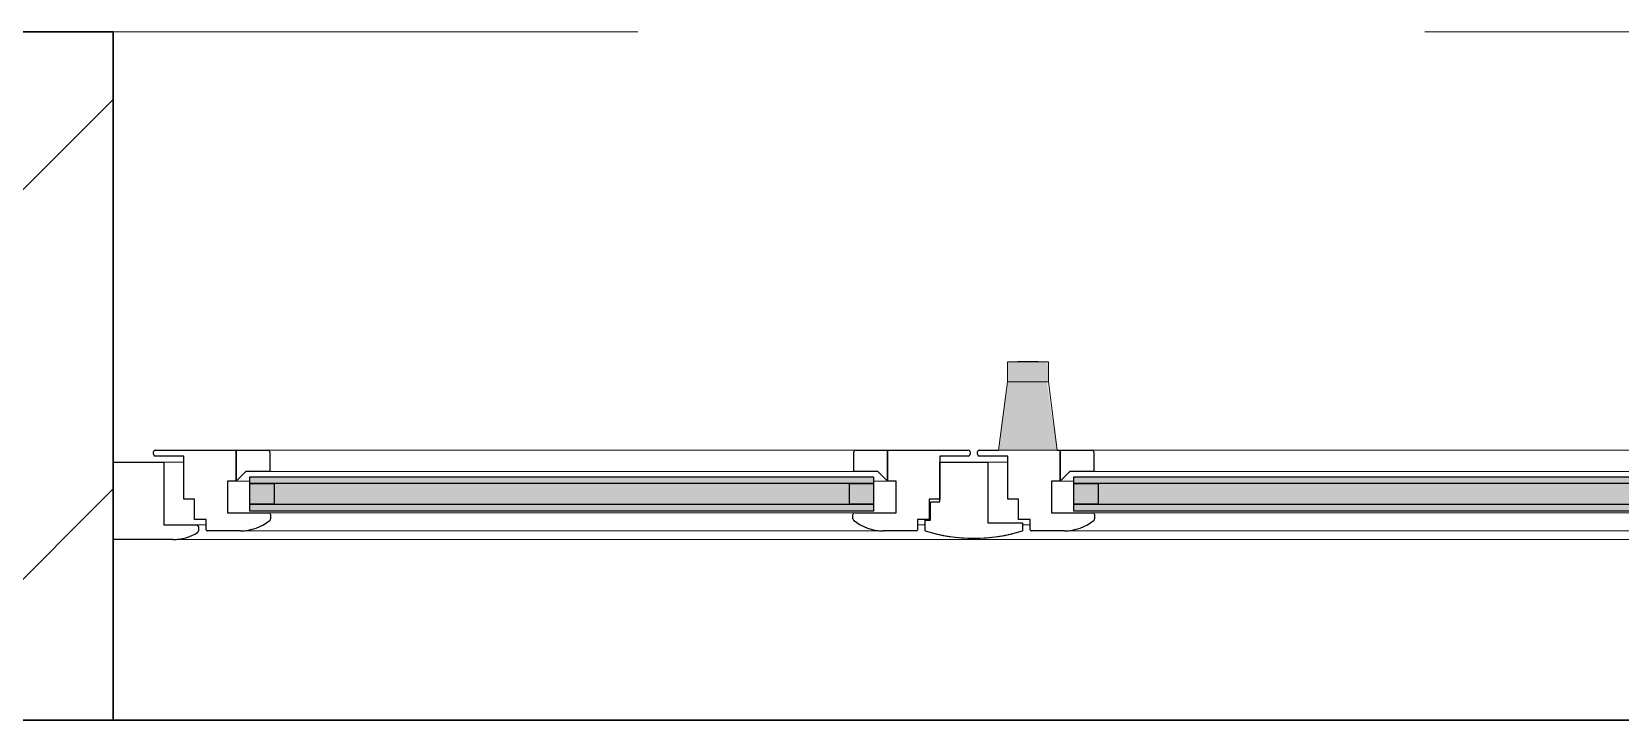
# Model space of a CAD drawing. Header units: millimetres. Extents: x 1680 to 166026, y 35966 to 91121.
# Drawn here: x 101781 to 102704, y 45499 to 45899 of the extents above; entities that cross this region are included whole.
import ezdxf

# ---------------------------------------------------------------- set-up
doc = ezdxf.new("R2010")
doc.units = ezdxf.units.MM
doc.linetypes.add('IMPORT-ACAD_ISO03W100', pattern=[762, 304.8, -457.2])
for name, color, linetype, lineweight in [('A-GENM', 13, 'Continuous', 18), ('A-GLAZ', 151, 'Continuous', 18), ('A-WALL', 255, 'Continuous', 18), ('A-WALL-PATT', 111, 'Continuous', 50)]:
    doc.layers.add(name, color=color, linetype=linetype, lineweight=lineweight)

# ---------------------------------------------------------------- blocks, each defined once
blk = doc.blocks.new('Windows_Opening-Hinge_Strugal_S46_Two-Leaf_INT - 1000x2000-224621-mebel yerləşmə planı')
at = {"layer": 'A-GLAZ'}
for points in [[(42.46, -3.3), (43.3, -3.3), (42.95, 8.2), (19.5, 8.2), (19.93, -3.3), (42.05, -3.3)], [(26.96, 8.2), (26.96, 8.5), (26.24, 8.2)], [(18.59, -43), (48.4, -43), (42.46, -3.3), (19.93, -3.3), (18.84, -11.99), (17.74, -17.48), (14.4, -43), (18.1, -43)], [(-149.32, -74.5), (-72.2, -74.5), (-72.2, -62.5), (-406.5, -62.5), (-406.5, -74.5), (-163.52, -74.5)], [(72.2, -74.5), (406.5, -74.5), (406.5, -62.5), (72.2, -62.5)]]:
    blk.add_hatch(color=256, dxfattribs=at).paths.add_polyline_path(points, flags=0)
h = blk.add_hatch(color=256, dxfattribs=at)
h.paths.add_polyline_path([(-163.52, -78.5), (-58.2, -78.5), (-58.2, -74.5), (-420.5, -74.5), (-420.5, -78.5), (-406.5, -78.5)], flags=0)
h.paths.add_polyline_path([(-229.07, -62.5), (-58.2, -62.5), (-58.2, -58.5), (-420.5, -58.5), (-420.5, -62.5), (-306.66, -62.5)], flags=0)
h = blk.add_hatch(color=256, dxfattribs=at)
h.paths.add_polyline_path([(-58.2, -74.5), (-58.2, -62.5), (-72.2, -62.5), (-72.2, -74.5)], flags=0)
h.paths.add_polyline_path([(-406.5, -74.5), (-406.5, -62.5), (-420.5, -62.5), (-420.5, -74.5)], flags=0)
h = blk.add_hatch(color=256, dxfattribs=at)
h.paths.add_polyline_path([(420.5, -78.5), (420.5, -74.5), (58.2, -74.5), (58.2, -78.5), (406.5, -78.5)], flags=0)
h.paths.add_polyline_path([(406.5, -62.5), (420.5, -62.5), (420.5, -58.5), (58.2, -58.5), (58.2, -62.5), (314.32, -62.5)], flags=0)
h = blk.add_hatch(color=256, dxfattribs=at)
h.paths.add_polyline_path([(420.5, -74.5), (420.5, -62.5), (406.5, -62.5), (406.5, -74.5)], flags=0)
h.paths.add_polyline_path([(58.2, -74.5), (72.2, -74.5), (72.2, -62.5), (58.2, -62.5)], flags=0)
for p, q in [((19.5, 8.2), (19.5, -3.3)), ((26.24, 8.5), (25.58, 8.5)), ((26.96, 8.5), (25.59, 8.5)), ((25.59, 8.5), (26.94, 8.5)), ((26.96, 8.5), (26.24, 8.5)), ((26.9, 8.5), (26.89, 8.5)), ((37.32, 8.5), (26.96, 8.5)), ((43.3, -3.3), (43.3, 8.2)), ((14.4, -43), (19.5, -3.3)), ((43.3, -3.3), (48.4, -43)), ((-68.69, -43), (-410.01, -43)), ((48.4, -43), (14.4, -43)), ((410.01, -43), (68.69, -43)), ((-459, -50), (-470.5, -50)), ((19.7, -50), (8.2, -50)), ((-428.5, -61.2), (-420.5, -61.2)), ((-420.5, -61.2), (-428.5, -61.2)), ((-69.7, -55.55), (-409, -55.55)), ((-58.2, -61.2), (-50.2, -61.2)), ((-50.2, -61.2), (-58.2, -61.2)), ((58.2, -61.2), (50.2, -61.2)), ((58.2, -61.2), (50.2, -61.2)), ((409, -55.55), (69.7, -55.55)), ((-69.2, -79.5), (-409.5, -79.5)), ((409.5, -79.5), (69.2, -79.5)), ((-446, -86.5), (-451.5, -86.5)), ((-426.11, -90), (-52.59, -90)), ((-28.2, -86.5), (-32.7, -86.5)), ((32.7, -86.5), (28.2, -86.5)), ((52.59, -90), (426.11, -90)), ((-465.36, -95), (465.36, -95))]:
    blk.add_line(p, q, dxfattribs=at)
at = {"layer": 'A-GLAZ', "lineweight": 25}
for p, q in [((-476.5, -45.5), (-476.5, -44)), ((-475.5, -43), (-428.5, -43)), ((-428.5, -43), (-410.01, -43)), ((-428.5, -61.2), (-428.5, -43)), ((-428.5, -43), (-428.5, -61.2)), ((-409, -44.01), (-409, -55.55)), ((-69.7, -55.55), (-69.7, -44.01)), ((-68.69, -43), (-50.2, -43)), ((-50.2, -43), (-50.2, -61.2)), ((-50.2, -43), (-3.2, -43)), ((-50.2, -61.2), (-50.2, -43)), ((-2.2, -44), (-2.2, -45.5)), ((2.2, -45.5), (2.2, -44)), ((3.2, -43), (14.4, -43)), ((48.4, -43), (50.2, -43)), ((50.2, -61.2), (50.2, -43)), ((50.2, -43), (68.69, -43)), ((50.2, -43), (50.2, -61.2)), ((69.7, -44.01), (69.7, -55.55)), ((-500, -50), (-470.5, -50)), ((-459, -46.5), (-475.5, -46.5)), ((-470.5, -50), (-470.5, -86.5)), ((-459, -71.54), (-459, -46.5)), ((-19.7, -46.5), (-19.7, -71.54)), ((-3.2, -46.5), (-19.7, -46.5)), ((-19.7, -50), (8.2, -50)), ((-19.7, -73.05), (-19.7, -50)), ((19.7, -46.5), (3.2, -46.5)), ((8.2, -50), (8.2, -85.39)), ((19.7, -71.54), (19.7, -46.5)), ((-433.5, -61.2), (-433.5, -79.5)), ((-428.5, -61.2), (-433.5, -61.2)), ((-422.85, -55.55), (-428.5, -61.2)), ((-409, -55.55), (-422.85, -55.55)), ((-420.5, -58.5), (-58.2, -58.5)), ((-420.5, -62.5), (-420.5, -58.5)), ((-58.2, -62.5), (-420.5, -62.5)), ((-420.5, -62.5), (-406.5, -62.5)), ((-420.5, -74.5), (-420.5, -62.5)), ((-406.5, -62.5), (-406.5, -74.5)), ((-72.2, -62.5), (-58.2, -62.5)), ((-72.2, -74.5), (-72.2, -62.5)), ((-55.85, -55.55), (-69.7, -55.55)), ((-58.2, -58.5), (-58.2, -62.5)), ((-58.2, -62.5), (-58.2, -74.5)), ((-50.2, -61.2), (-55.85, -55.55)), ((-45.2, -61.2), (-50.2, -61.2)), ((-45.2, -79.5), (-45.2, -61.2)), ((45.2, -61.2), (45.2, -79.5)), ((50.2, -61.2), (45.2, -61.2)), ((55.85, -55.55), (50.2, -61.2)), ((69.7, -55.55), (55.85, -55.55)), ((58.2, -58.5), (420.5, -58.5)), ((58.2, -62.5), (58.2, -58.5)), ((420.5, -62.5), (58.2, -62.5)), ((58.2, -62.5), (72.2, -62.5)), ((58.2, -74.5), (58.2, -62.5)), ((72.2, -62.5), (72.2, -74.5)), ((-452.7, -71.54), (-459, -71.54)), ((-452.7, -83.4), (-452.7, -71.54)), ((-26, -71.54), (-26, -83.4)), ((-19.7, -71.54), (-26, -71.54)), ((-25.09, -73.05), (-19.7, -73.05)), ((-25.09, -83.73), (-25.09, -73.05)), ((26, -71.54), (19.7, -71.54)), ((26, -83.4), (26, -71.54)), ((-433.5, -79.5), (-409.5, -79.5)), ((-420.5, -74.5), (-58.2, -74.5)), ((-420.5, -78.5), (-420.5, -74.5)), ((-406.5, -74.5), (-420.5, -74.5)), ((-58.2, -78.5), (-420.5, -78.5)), ((-408.5, -80.5), (-408.5, -83)), ((-58.2, -74.5), (-72.2, -74.5)), ((-70.2, -83), (-70.2, -80.5)), ((-69.2, -79.5), (-45.2, -79.5)), ((-58.2, -74.5), (-58.2, -78.5)), ((45.2, -79.5), (69.2, -79.5)), ((58.2, -74.5), (420.5, -74.5)), ((58.2, -78.5), (58.2, -74.5)), ((72.2, -74.5), (58.2, -74.5)), ((420.5, -78.5), (58.2, -78.5)), ((70.2, -80.5), (70.2, -83)), ((-470.5, -86.5), (-451.5, -86.5)), ((-446, -83.4), (-452.7, -83.4)), ((-450.5, -87.5), (-450.5, -90)), ((-446, -89.4), (-446, -83.4)), ((-426.11, -90), (-445.4, -90)), ((-33.3, -90), (-52.59, -90)), ((-32.7, -83.4), (-32.7, -89.4)), ((-26, -83.4), (-32.7, -83.4)), ((-28.2, -83.73), (-25.09, -83.73)), ((-28.2, -90), (-28.2, -83.73)), ((8.2, -85.39), (28.2, -85.39)), ((32.7, -83.4), (26, -83.4)), ((28.2, -85.39), (28.2, -90)), ((32.7, -89.4), (32.7, -83.4)), ((52.59, -90), (33.3, -90)), ((-465.36, -95), (-500, -95))]:
    blk.add_line(p, q, dxfattribs=at)
at = {"layer": 'A-GLAZ', "flags": 128}
for points in [[(19.5, 8.2), (19.85, 8.2), (20.86, 8.2), (22.49, 8.2), (24.64, 8.2), (27.18, 8.2), (29.97, 8.2), (32.83, 8.2), (35.62, 8.2), (38.16, 8.2), (40.31, 8.2), (41.94, 8.2), (42.95, 8.2), (43.3, 8.2)], [(26.24, -3.3), (24.64, -3.3), (22.49, -3.3), (20.86, -3.3), (19.85, -3.3), (19.5, -3.3)], [(36.27, -3.3), (35.62, -3.3), (32.83, -3.3), (29.97, -3.3), (27.18, -3.3), (26.37, -3.3)], [(43.3, -3.3), (42.95, -3.3), (41.94, -3.3), (40.31, -3.3), (38.16, -3.3), (36.43, -3.3)]]:
    blk.add_lwpolyline(points, dxfattribs=at)
at = {"layer": 'A-GLAZ', "lineweight": 25}
for centre, radius, start, end in [((-475.5, -44), 1, 90, 180), ((-475.5, -45.5), 1, 180, 270), ((-410.01, -44.01), 1.01, 360, 90), ((-68.69, -44.01), 1.01, 90, 180), ((-3.2, -44), 1, 0, 90), ((-3.2, -45.5), 1, 270, 0), ((3.2, -44), 1, 90, 180), ((3.2, -45.5), 1, 180, 270), ((68.69, -44.01), 1.01, 0, 90), ((-409.5, -80.5), 1, 0, 90), ((-409.5, -83), 1, 309.71514, 0), ((-69.2, -80.5), 1, 90, 180), ((-69.2, -83), 1, 180, 230.28486), ((69.2, -80.5), 1, 0, 90), ((69.2, -83), 1, 309.71514, 0), ((-465.36, -68), 27, 270, 302.20423), ((-451.5, -87.5), 1, 0, 90), ((-451.5, -90), 1, 302.20423, 0), ((-445.4, -89.4), 0.6, 180, 270), ((-426.11, -63), 27, 270, 309.71514), ((-52.59, -63), 27, 230.28486, 270), ((-33.3, -89.4), 0.6, 270, 0), ((0, 0.26), 94.56, 252.64954, 287.35046), ((33.3, -89.4), 0.6, 180, 270), ((52.59, -63), 27, 270, 309.71514)]:
    blk.add_arc(centre, radius, start, end, dxfattribs=at)
at = {"layer": 'A-GLAZ'}
for points, knots in [([(-476, -43.13), (-476.04, -43.16), (-476.13, -43.22), (-476.26, -43.34), (-476.33, -43.44), (-476.37, -43.5)], [-0.6666667, -0.6666667, -0.6666667, -0.6666667, -0.5833333, -0.4583333, -0.3333333, -0.3333333, -0.3333333, -0.3333333]), ([(-476.37, -46), (-476.32, -46.07), (-476.24, -46.18), (-476.11, -46.29), (-476.04, -46.34), (-476, -46.36)], [-0.6666667, -0.6666667, -0.6666667, -0.6666667, -0.5, -0.4166667, -0.3333333, -0.3333333, -0.3333333, -0.3333333]), ([(-409.14, -43.5), (-409.18, -43.43), (-409.26, -43.32), (-409.39, -43.21), (-409.47, -43.16), (-409.5, -43.14)], [-0.6666667, -0.6666667, -0.6666667, -0.6666667, -0.5, -0.4166667, -0.3333333, -0.3333333, -0.3333333, -0.3333333]), ([(-69.2, -43.14), (-69.23, -43.16), (-69.31, -43.21), (-69.44, -43.32), (-69.52, -43.43), (-69.56, -43.5)], [0.3333333, 0.3333333, 0.3333333, 0.3333333, 0.4166667, 0.5, 0.6666667, 0.6666667, 0.6666667, 0.6666667]), ([(-2.33, -43.5), (-2.37, -43.44), (-2.44, -43.34), (-2.57, -43.22), (-2.66, -43.16), (-2.7, -43.13)], [0.3333333, 0.3333333, 0.3333333, 0.3333333, 0.4583333, 0.5833333, 0.6666667, 0.6666667, 0.6666667, 0.6666667]), ([(-2.7, -46.36), (-2.66, -46.34), (-2.59, -46.29), (-2.46, -46.18), (-2.38, -46.07), (-2.33, -46)], [0.3333333, 0.3333333, 0.3333333, 0.3333333, 0.4166667, 0.5, 0.6666667, 0.6666667, 0.6666667, 0.6666667]), ([(2.7, -43.13), (2.66, -43.16), (2.59, -43.2), (2.46, -43.32), (2.38, -43.43), (2.33, -43.5)], [0.3333333, 0.3333333, 0.3333333, 0.3333333, 0.4166667, 0.5, 0.6666667, 0.6666667, 0.6666667, 0.6666667]), ([(2.33, -46), (2.37, -46.05), (2.44, -46.16), (2.57, -46.28), (2.66, -46.34), (2.7, -46.36)], [0.3333333, 0.3333333, 0.3333333, 0.3333333, 0.4583333, 0.5833333, 0.6666667, 0.6666667, 0.6666667, 0.6666667]), ([(69.56, -43.5), (69.53, -43.45), (69.45, -43.34), (69.33, -43.22), (69.23, -43.16), (69.2, -43.14)], [0.3333333, 0.3333333, 0.3333333, 0.3333333, 0.4583333, 0.5833333, 0.6666667, 0.6666667, 0.6666667, 0.6666667]), ([(-408.63, -80), (-408.68, -79.92), (-408.76, -79.82), (-408.89, -79.7), (-408.96, -79.66), (-409, -79.63)], [-0.6666667, -0.6666667, -0.6666667, -0.6666667, -0.5, -0.4166667, -0.3333333, -0.3333333, -0.3333333, -0.3333333]), ([(-69.7, -79.63), (-69.74, -79.66), (-69.81, -79.7), (-69.94, -79.82), (-70.02, -79.93), (-70.07, -80)], [0.3333333, 0.3333333, 0.3333333, 0.3333333, 0.4166667, 0.5, 0.6666667, 0.6666667, 0.6666667, 0.6666667]), ([(70.07, -80), (70.03, -79.94), (69.96, -79.84), (69.83, -79.72), (69.74, -79.66), (69.7, -79.63)], [0.3333333, 0.3333333, 0.3333333, 0.3333333, 0.4583333, 0.5833333, 0.6666667, 0.6666667, 0.6666667, 0.6666667]), ([(-457.07, -93.7), (-456.53, -93.52), (-454.41, -92.76), (-452.39, -91.74), (-450.97, -90.85)], [0.5552298, 0.5552298, 0.5552298, 0.5552298, 0.6666667, 1, 1, 1, 1]), ([(-450.63, -87), (-450.67, -86.94), (-450.74, -86.84), (-450.87, -86.72), (-450.96, -86.66), (-451, -86.63)], [0.3333333, 0.3333333, 0.3333333, 0.3333333, 0.4583333, 0.5833333, 0.6666667, 0.6666667, 0.6666667, 0.6666667]), ([(-426.11, -90), (-424, -90), (-421.26, -89.68), (-418.58, -88.94), (-417.92, -88.73)], [-1, -1, -1, -1, -0.6666667, -0.5550596, -0.5550596, -0.5550596, -0.5550596]), ([(-415.98, -88.03), (-415.33, -87.76), (-412.8, -86.62), (-410.49, -85.1), (-408.86, -83.77)], [-0.4449404, -0.4449404, -0.4449404, -0.4449404, -0.3333333, 0, 0, 0, 0]), ([(-69.84, -83.77), (-68.24, -85.1), (-65.9, -86.62), (-63.37, -87.76), (-62.72, -88.03)], [0, 0, 0, 0, 0.3333333, 0.4449404, 0.4449404, 0.4449404, 0.4449404]), ([(-60.78, -88.73), (-60.12, -88.94), (-57.44, -89.68), (-54.67, -90), (-52.59, -90)], [0.5550596, 0.5550596, 0.5550596, 0.5550596, 0.6666667, 1, 1, 1, 1]), ([(-28.2, -90), (-27.96, -90.08), (-27.47, -90.22), (-26.93, -90.39), (-26.57, -90.49), (-26.33, -90.56), (-25.91, -90.68), (-25.56, -90.78), (-25.33, -90.85)], [0, 0, 0, 0, 0.25, 0.5, 0.5625, 0.625, 0.75, 1, 1, 1, 1]), ([(-25.33, -90.85), (-23.75, -91.29), (-21.35, -91.89), (-18.49, -92.48), (-16.84, -92.79), (-15.59, -93.01), (-14.34, -93.21), (-12.66, -93.46), (-10.55, -93.72), (-8.41, -93.93), (-6.68, -94.07), (-5.37, -94.15), (-4.05, -94.22), (-2.59, -94.27), (-1.58, -94.29), (-1.02, -94.3)], [0, 0, 0, 0, 0.1, 0.15, 0.175, 0.2, 0.225, 0.25, 0.3, 0.35, 0.375, 0.4, 0.425, 0.45, 0.4810315, 0.4810315, 0.4810315, 0.4810315]), ([(1.02, -94.3), (1.59, -94.29), (2.62, -94.27), (4.08, -94.22), (5.41, -94.15), (6.71, -94.07), (8.44, -93.93), (10.57, -93.72), (12.67, -93.46), (14.34, -93.21), (15.59, -93.01), (16.84, -92.79), (18.49, -92.48), (21.35, -91.89), (23.75, -91.29), (25.33, -90.85)], [0.5183949, 0.5183949, 0.5183949, 0.5183949, 0.55, 0.575, 0.6, 0.625, 0.65, 0.7, 0.75, 0.775, 0.8, 0.825, 0.85, 0.9, 1, 1, 1, 1]), ([(25.33, -90.85), (25.56, -90.78), (25.91, -90.68), (26.33, -90.56), (26.57, -90.49), (26.93, -90.39), (27.47, -90.22), (27.96, -90.08), (28.2, -90)], [0, 0, 0, 0, 0.25, 0.375, 0.4375, 0.5, 0.75, 1, 1, 1, 1]), ([(52.59, -90), (54.67, -90), (57.44, -89.68), (60.12, -88.94), (60.78, -88.73)], [0, 0, 0, 0, 0.3333333, 0.4449404, 0.4449404, 0.4449404, 0.4449404]), ([(62.72, -88.03), (63.37, -87.76), (65.9, -86.62), (68.24, -85.1), (69.84, -83.77)], [0.5550596, 0.5550596, 0.5550596, 0.5550596, 0.6666667, 1, 1, 1, 1]), ([(-465.36, -95), (-463.67, -95), (-461.42, -94.79), (-459.22, -94.3), (-458.68, -94.16)], [0, 0, 0, 0, 0.3333333, 0.4447702, 0.4447702, 0.4447702, 0.4447702])]:
    blk.add_open_spline(points, degree=3, knots=knots, dxfattribs=at)
blk = doc.blocks.new('Generic Models 13 - Generic Models 1-333860-mebel yerləşmə planı')
at = {"layer": 'A-GENM', "color": 253, "linetype": 'IMPORT-ACAD_ISO03W100'}
blk.add_line((31904.53, -13989.81), (32904.53, -13989.81), dxfattribs=at)

msp = doc.modelspace()

# ---------------------------------------------------------------- hatches: boundary and pattern name
at = {"layer": 'A-WALL-PATT', "lineweight": 18}
h = msp.add_hatch(dxfattribs=at)
h.set_pattern_fill('FP_1', color=256, style=0, pattern_type=2)
h.set_pattern_definition([(45, (69924.02, 59888.87), (-113.1371, 113.1371), [])])
h.paths.add_polyline_path([(104168.55, 45499.06), (104168.55, 45899.06), (102828.55, 45899.06), (102828.55, 45499.06), (103768.55, 45499.06)], flags=0)
h.paths.add_polyline_path([(101572.39, 45499.06), (101828.55, 45499.06), (101828.55, 45899.06), (100578.55, 45899.06), (100578.55, 45499.06), (101263.22, 45499.06)], flags=0)
h.paths.add_polyline_path([(99578.55, 45499.06), (99578.55, 45899.06), (98608.55, 45899.06), (98608.55, 45499.06), (99408.2, 45499.06)], flags=0)
h.paths.add_polyline_path([(96508.55, 45499.06), (97908.55, 45499.06), (97908.55, 45899.06), (96508.55, 45899.06)], flags=0)

# ---------------------------------------------------------------- linework, layer by layer
at = {"layer": 'A-WALL', "lineweight": 30}
for p, q in [((101828.55, 45899.06), (100578.55, 45899.06)), ((101828.55, 45499.06), (101828.55, 45899.06)), ((100578.55, 45499.06), (101828.55, 45499.06)), ((102828.55, 45499.06), (101828.55, 45499.06))]:
    msp.add_line(p, q, dxfattribs=at)

# ---------------------------------------------------------------- block references
at = {"layer": 'A-GENM', "color": 253, "linetype": 'IMPORT-ACAD_ISO03W100'}
msp.add_blockref('Generic Models 13 - Generic Models 1-333860-mebel yerləşmə planı', (69924.02, 59888.87), dxfattribs=at)
at = {"layer": 'A-GLAZ'}
msp.add_blockref('Windows_Opening-Hinge_Strugal_S46_Two-Leaf_INT - 1000x2000-224621-mebel yerləşmə planı', (102328.55, 45699.06), dxfattribs=at)

doc.saveas('drawing.dxf')
